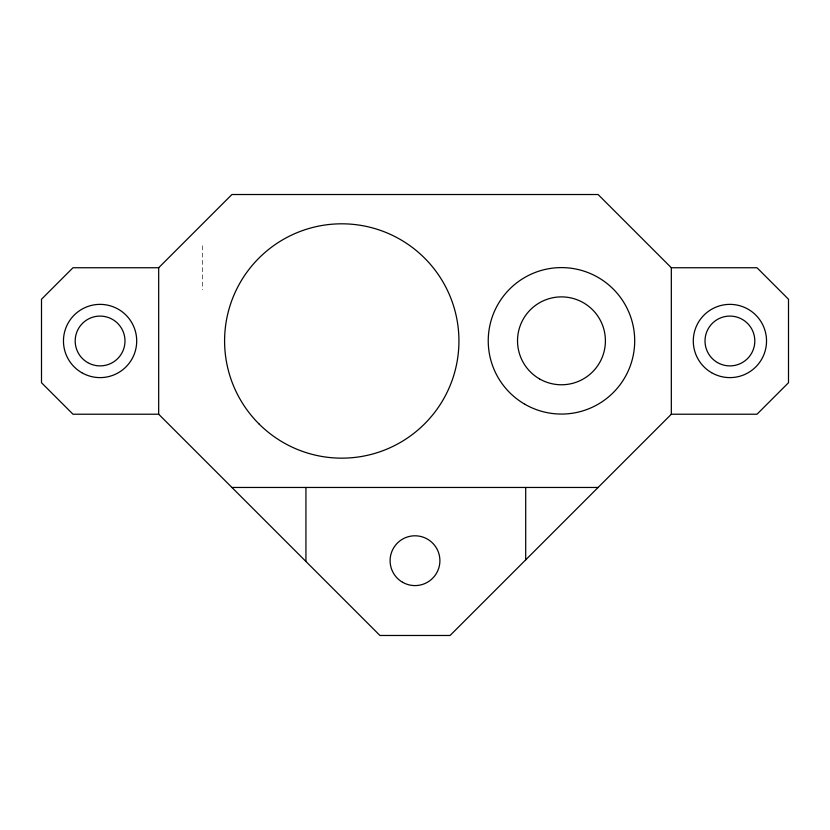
<?xml version="1.0" encoding="UTF-8"?>
<svg xmlns="http://www.w3.org/2000/svg" width="830" height="830" viewBox="0 0 830 830"><rect width="100%" height="100%" fill="white"/><g stroke="black" fill="none" stroke-linecap="round" stroke-linejoin="round"><path stroke-width="0.62" stroke-dasharray="4.15 3.11" d="M202.613 245.784L202.613 289.722"/><path stroke-width="1.25" d="M158.675 267.748L231.912 194.521L598.088 194.521L671.325 267.748L671.325 414.222L450.068 635.479L379.933 635.479L158.675 414.222L158.675 267.748L72.999 267.748L41.5 299.246L41.5 382.723L72.999 414.222L158.675 414.222M671.325 267.748L757.002 267.748L788.5 299.246L788.5 382.723L757.002 414.222L671.325 414.222M231.912 487.459L598.088 487.459M525.701 487.459L525.701 559.845M305.928 487.459L305.928 561.474M258.908 423.84A117.175 117.175 0 0 0 454.944 371.311A117.175 117.175 0 0 0 311.437 227.804A117.175 117.175 0 0 0 258.908 423.84M539.5 378.885A43.938 43.938 0 0 0 605.412 340.829A43.938 43.938 0 0 0 539.5 302.774A43.938 43.938 0 0 0 539.5 378.885M524.851 404.252A73.237 73.237 0 0 0 634.701 340.829A73.237 73.237 0 0 0 524.851 277.407A73.237 73.237 0 0 0 524.851 404.252M402.55 582.255A24.9 24.9 0 0 0 439.9 560.696A24.9 24.9 0 0 0 402.55 539.127A24.9 24.9 0 0 0 402.55 582.255M81.776 372.701A36.613 36.613 0 0 0 136.701 340.985A36.613 36.613 0 0 0 81.776 309.279A36.613 36.613 0 0 0 81.776 372.701M87.638 362.554A24.9 24.9 0 0 0 124.988 340.985A24.9 24.9 0 0 0 87.638 319.425A24.9 24.9 0 0 0 87.638 362.554M717.462 362.554A24.9 24.9 0 0 0 754.812 340.985A24.9 24.9 0 0 0 717.462 319.425A24.9 24.9 0 0 0 717.462 362.554M711.601 372.701A36.613 36.613 0 0 0 766.526 340.985A36.613 36.613 0 0 0 711.601 309.279A36.613 36.613 0 0 0 711.601 372.701"/></g></svg>
